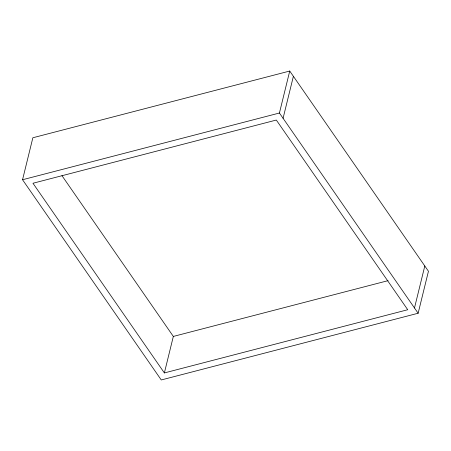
<?xml version="1.0" encoding="UTF-8"?>
<svg xmlns="http://www.w3.org/2000/svg" width="451" height="451" viewBox="0 0 451 451"><rect width="100%" height="100%" fill="white"/><g stroke="black" fill="none" stroke-linecap="round" stroke-linejoin="round"><path stroke-width="0.68" d="M22.55 179.74L32.861 137.758L289.739 71.038L428.45 271.26L418.139 313.242L161.261 379.962L22.55 179.74L279.428 113.021L289.739 71.038M164.373 372.932L32.962 183.253L276.316 120.045L407.727 309.73L164.373 372.932L173.336 336.429L61.962 175.659M283.076 118.292L293.387 76.309M414.486 307.977L424.797 265.994M173.336 336.429L388.063 280.657M279.428 113.021L418.139 313.242"/></g></svg>
